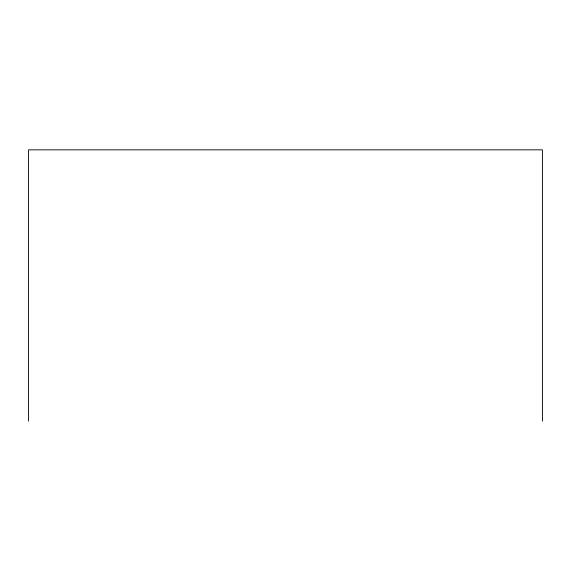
<?xml version="1.0" encoding="UTF-8"?>
<svg xmlns="http://www.w3.org/2000/svg" width="571" height="571" viewBox="0 0 571 571"><rect width="100%" height="100%" fill="white"/><g stroke="black" fill="none" stroke-linecap="round" stroke-linejoin="round"><path stroke-width="0.86" d="M542.45 421.155L542.45 149.845L28.55 149.845L28.55 421.155"/></g></svg>
